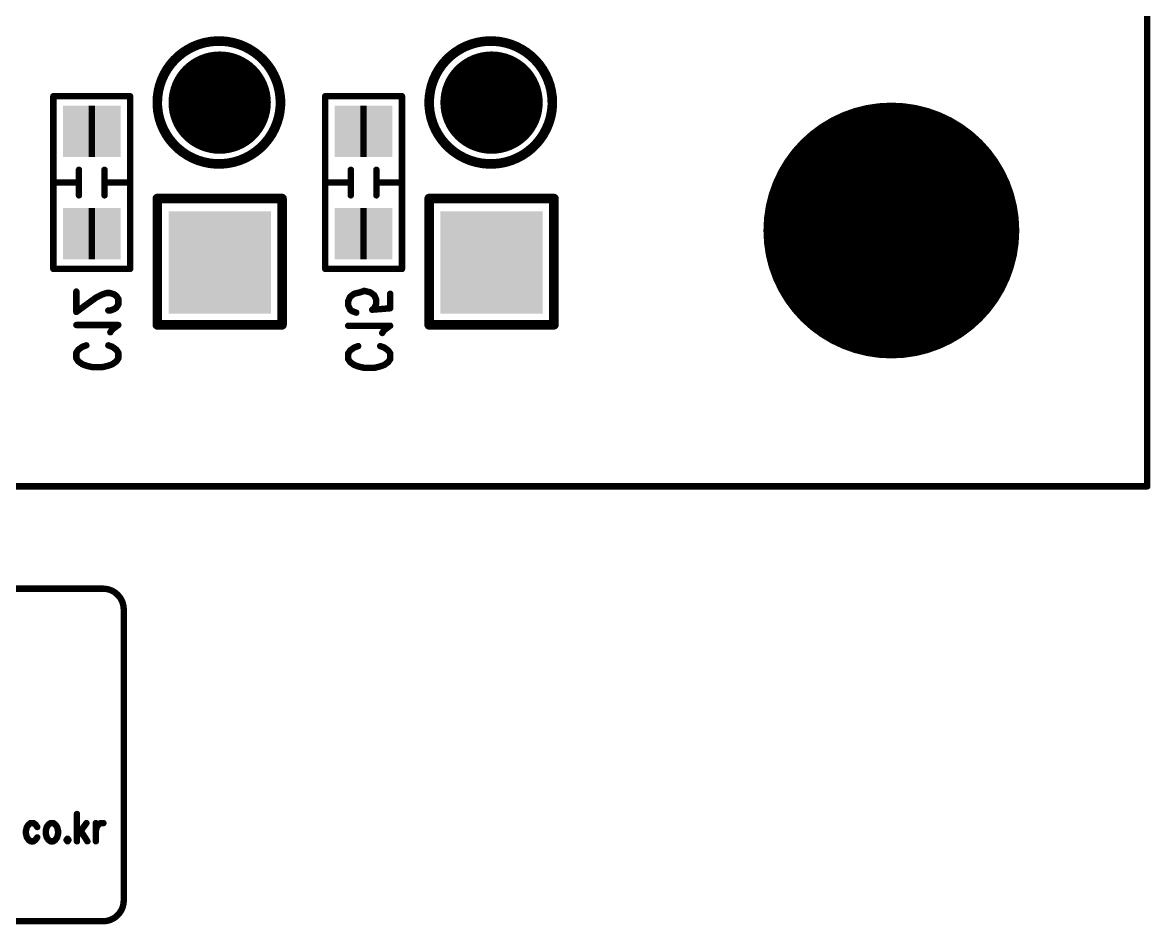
# Model space of a CAD drawing. Extents: x 100 to 144.1, y 93.1 to 144.1.
# Drawn here: x 126.42 to 144.05, y 93.15 to 107.25 of the extents above; entities that cross this region are included whole.
import ezdxf

# ---------------------------------------------------------------- set-up
doc = ezdxf.new("R2010")
doc.units = 0
doc.layers.get('0').update_dxf_attribs({"linetype": 'CONTINUOUS'})
doc.layers.add('MASK-BOTTOM_PHO', color=5, linetype='CONTINUOUS')
doc.layers.add('SILK-BOTTOM_PHO', color=14, linetype='CONTINUOUS')

# ---------------------------------------------------------------- blocks, each defined once
blk = doc.blocks.new('SQUARE_28')
blk.add_solid([(0.799972, 0.799972), (0.799972, -0.799972), (-0.799972, 0.799972), (-0.799972, -0.799972)])
blk = doc.blocks.new('ROUND_32')
at = {"const_width": 1.999996}
blk.add_lwpolyline([(-0.999998, 0, 1), (0.999998, 0, 1)], format="xyb", close=True, dxfattribs=at)
blk = doc.blocks.new('ROUND_49')
at = {"const_width": 0.799972}
blk.add_lwpolyline([(-0.399986, 0, 1), (0.399986, 0, 1)], format="xyb", close=True, dxfattribs=at)
blk = doc.blocks.new('ROUND_1')
at = {"const_width": 0.050038}
blk.add_lwpolyline([(-0.025018, 0, 1), (0.025018, 0, 1)], format="xyb", close=True, dxfattribs=at)
blk = doc.blocks.new('SQUARE_165')
blk.add_solid([(0.40005, 0.40005), (0.40005, -0.40005), (-0.40005, 0.40005), (-0.40005, -0.40005)])
blk = doc.blocks.new('ROUND_61')
at = {"const_width": 0.075056}
blk.add_lwpolyline([(-0.037528, 0, 1), (0.037528, 0, 1)], format="xyb", close=True, dxfattribs=at)

msp = doc.modelspace()

# ---------------------------------------------------------------- linework, layer by layer
at = {"layer": 'MASK-BOTTOM_PHO'}
for points, const_width in [([(143.999966, 100.000054), (143.999966, 143.999966)], 0.100076), ([(127.54991, 105.549954), (127.450088, 105.549954)], 0.8001), ([(131.800092, 105.549954), (131.700016, 105.549954)], 0.8001), ([(127.54991, 103.950008), (127.450088, 103.950008)], 0.8001), ([(131.800092, 103.950008), (131.700016, 103.950008)], 0.8001), ([(100.000054, 100.000054), (143.999966, 100.000054)], 0.100076), ([(127.674878, 98.400108), (100.374958, 98.400108)], 0.100076), ([(127.999998, 93.525086), (127.999998, 98.074988)], 0.100076), ([(127.268986, 94.87662), (127.268986, 94.4499)], 0.100076), ([(126.486158, 94.67342), (126.471172, 94.61246)], 0.100076), ([(126.515622, 94.71406), (126.486158, 94.67342)], 0.100076), ([(126.545086, 94.73438), (126.515622, 94.71406)], 0.100076), ([(126.589536, 94.73438), (126.545086, 94.73438)], 0.100076), ([(126.619, 94.71406), (126.589536, 94.73438)], 0.100076), ([(126.648464, 94.67342), (126.619, 94.71406)], 0.100076), ([(126.796292, 94.67342), (126.78156, 94.61246)], 0.100076), ([(126.825756, 94.71406), (126.796292, 94.67342)], 0.100076), ([(126.855474, 94.73438), (126.825756, 94.71406)], 0.100076), ([(126.89967, 94.73438), (126.855474, 94.73438)], 0.100076), ([(126.929134, 94.71406), (126.89967, 94.73438)], 0.100076), ([(126.958852, 94.67342), (126.929134, 94.71406)], 0.100076), ([(126.973584, 94.61246), (126.958852, 94.67342)], 0.100076), ([(127.416814, 94.73438), (127.268986, 94.53118)], 0.100076), ([(127.564388, 94.73438), (127.564388, 94.4499)], 0.100076), ([(127.564388, 94.61246), (127.57912, 94.67342)], 0.100076), ([(127.57912, 94.67342), (127.608838, 94.71406)], 0.100076), ([(127.608838, 94.71406), (127.638302, 94.73438)], 0.100076), ([(127.638302, 94.73438), (127.682752, 94.73438)], 0.100076), ([(126.471172, 94.61246), (126.471172, 94.57182)], 0.100076), ([(126.471172, 94.57182), (126.486158, 94.51086)], 0.100076), ([(126.486158, 94.51086), (126.515622, 94.47022)], 0.100076), ([(126.515622, 94.47022), (126.545086, 94.4499)], 0.100076), ([(126.589536, 94.4499), (126.619, 94.47022)], 0.100076), ([(126.619, 94.47022), (126.648464, 94.51086)], 0.100076), ([(126.78156, 94.61246), (126.78156, 94.57182)], 0.100076), ([(126.78156, 94.57182), (126.796292, 94.51086)], 0.100076), ([(126.796292, 94.51086), (126.825756, 94.47022)], 0.100076), ([(126.825756, 94.47022), (126.855474, 94.4499)], 0.100076), ([(126.89967, 94.4499), (126.929134, 94.47022)], 0.100076), ([(126.929134, 94.47022), (126.958852, 94.51086)], 0.100076), ([(126.958852, 94.51086), (126.973584, 94.57182)], 0.100076), ([(126.973584, 94.57182), (126.973584, 94.61246)], 0.100076), ([(127.121412, 94.49054), (127.106426, 94.47022)], 0.100076), ([(127.106426, 94.47022), (127.121412, 94.4499)], 0.100076), ([(127.136144, 94.47022), (127.121412, 94.49054)], 0.100076), ([(127.121412, 94.4499), (127.136144, 94.47022)], 0.100076), ([(127.328168, 94.61246), (127.431546, 94.4499)], 0.100076), ([(126.545086, 94.4499), (126.589536, 94.4499)], 0.100076), ([(126.855474, 94.4499), (126.89967, 94.4499)], 0.100076), ([(100.374958, 93.199966), (127.674878, 93.199966)], 0.100076)]:
    msp.add_lwpolyline(points, dxfattribs=dict(at, const_width=const_width))
at = {"layer": 'MASK-BOTTOM_PHO', "const_width": 0.100076}
for points in [[(127.999998, 98.074988, 0.4142136), (127.674878, 98.400108)], [(127.674878, 93.199966, 0.4142136), (127.999998, 93.525086)]]:
    msp.add_lwpolyline(points, format="xyb", dxfattribs=at)
at = {"layer": 'SILK-BOTTOM_PHO'}
for points, const_width in [([(143.999966, 100.000054), (143.999966, 143.999966)], 0.100076), ([(126.899924, 106.100118), (126.899924, 103.400098)], 0.100076), ([(128.100074, 106.100118), (126.899924, 106.100118)], 0.100076), ([(128.100074, 103.400098), (128.100074, 106.100118)], 0.100076), ([(131.150106, 106.100118), (131.150106, 103.400098)], 0.100076), ([(132.350002, 106.100118), (131.150106, 106.100118)], 0.100076), ([(132.350002, 103.400098), (132.350002, 106.100118)], 0.100076), ([(127.299974, 104.950006), (127.299974, 104.549956)], 0.100076), ([(127.700024, 104.950006), (127.700024, 104.549956)], 0.100076), ([(131.549902, 104.950006), (131.549902, 104.549956)], 0.100076), ([(131.949952, 104.950006), (131.949952, 104.549956)], 0.100076), ([(126.899924, 104.750108), (127.299974, 104.750108)], 0.100076), ([(128.100074, 104.750108), (127.700024, 104.750108)], 0.100076), ([(131.150106, 104.750108), (131.549902, 104.750108)], 0.100076), ([(132.350002, 104.750108), (131.949952, 104.750108)], 0.100076), ([(130.474974, 104.499918), (128.525016, 104.499918)], 0.150114), ([(128.525016, 104.499918), (128.525016, 103.775002)], 0.150114), ([(130.474974, 102.525068), (130.474974, 104.499918)], 0.150114), ([(134.724902, 104.499918), (132.774944, 104.499918)], 0.150114), ([(132.774944, 104.499918), (132.774944, 103.775002)], 0.150114), ([(134.724902, 102.525068), (134.724902, 104.499918)], 0.150114), ([(128.525016, 103.849932), (128.525016, 102.525068)], 0.150114), ([(132.774944, 103.849932), (132.774944, 102.525068)], 0.150114), ([(126.899924, 103.400098), (128.100074, 103.400098)], 0.100076), ([(131.150106, 103.400098), (132.350002, 103.400098)], 0.100076), ([(127.259334, 102.727252), (127.259334, 103.045514)], 0.100076), ([(127.571754, 102.954582), (127.259334, 102.727252)], 0.100076), ([(127.665734, 103.000048), (127.571754, 102.954582)], 0.100076), ([(127.728218, 103.022654), (127.665734, 103.000048)], 0.100076), ([(127.790702, 103.022654), (127.728218, 103.022654)], 0.100076), ([(127.853186, 103.000048), (127.790702, 103.022654)], 0.100076), ([(127.884428, 102.977188), (127.853186, 103.000048)], 0.100076), ([(127.91567, 102.931722), (127.884428, 102.977188)], 0.100076), ([(127.91567, 102.84079), (127.91567, 102.931722)], 0.100076), ([(131.540504, 102.966012), (131.509262, 102.897686)], 0.100076), ([(131.603242, 103.011478), (131.540504, 102.966012)], 0.100076), ([(131.696968, 103.034084), (131.603242, 103.011478)], 0.100076), ([(131.759452, 103.056944), (131.696968, 103.034084)], 0.100076), ([(131.853178, 103.034084), (131.759452, 103.056944)], 0.100076), ([(131.915662, 102.988618), (131.853178, 103.034084)], 0.100076), ([(131.946904, 102.920546), (131.915662, 102.988618)], 0.100076), ([(131.946904, 102.85222), (131.946904, 102.920546)], 0.100076), ([(132.165598, 103.011478), (132.165598, 102.784148)], 0.100076), ([(127.75946, 102.750112), (127.790702, 102.750112)], 0.100076), ([(127.790702, 102.750112), (127.853186, 102.772718)], 0.100076), ([(127.853186, 102.772718), (127.884428, 102.795578)], 0.100076), ([(127.884428, 102.795578), (127.91567, 102.84079)], 0.100076), ([(131.509262, 102.897686), (131.509262, 102.829614)], 0.100076), ([(131.509262, 102.829614), (131.540504, 102.761288)], 0.100076), ([(131.540504, 102.761288), (131.572, 102.738682)], 0.100076), ([(132.165598, 102.784148), (131.88442, 102.761288)], 0.100076), ([(131.88442, 102.761288), (131.915662, 102.784148)], 0.100076), ([(131.915662, 102.784148), (131.946904, 102.85222)], 0.100076), ([(131.572, 102.738682), (131.634484, 102.715822)], 0.100076), ([(127.91567, 102.522782), (127.259334, 102.522782)], 0.100076), ([(127.790702, 102.40899), (127.821944, 102.454456)], 0.100076), ([(127.821944, 102.454456), (127.91567, 102.522782)], 0.100076), ([(128.525016, 102.525068), (130.474974, 102.525068)], 0.150114), ([(132.165598, 102.511352), (131.509262, 102.511352)], 0.100076), ([(132.04063, 102.397814), (132.071872, 102.44328)], 0.100076), ([(132.071872, 102.44328), (132.165598, 102.511352)], 0.100076), ([(132.774944, 102.525068), (134.724902, 102.525068)], 0.150114), ([(127.259334, 102.090982), (127.290576, 102.136448)], 0.100076), ([(127.259334, 102.00005), (127.259334, 102.090982)], 0.100076), ([(127.290576, 102.136448), (127.35306, 102.181914)], 0.100076), ([(127.35306, 102.181914), (127.415544, 102.20452)], 0.100076), ([(127.75946, 102.20452), (127.821944, 102.181914)], 0.100076), ([(127.821944, 102.181914), (127.884428, 102.136448)], 0.100076), ([(127.884428, 102.136448), (127.91567, 102.090982)], 0.100076), ([(127.91567, 102.090982), (127.91567, 102.00005)], 0.100076), ([(131.509262, 102.079552), (131.540504, 102.125018)], 0.100076), ([(131.509262, 101.98862), (131.509262, 102.079552)], 0.100076), ([(131.540504, 102.125018), (131.603242, 102.170484)], 0.100076), ([(131.603242, 102.170484), (131.665726, 102.19309)], 0.100076), ([(132.009388, 102.19309), (132.071872, 102.170484)], 0.100076), ([(132.071872, 102.170484), (132.134356, 102.125018)], 0.100076), ([(132.134356, 102.125018), (132.165598, 102.079552)], 0.100076), ([(132.165598, 102.079552), (132.165598, 101.98862)], 0.100076), ([(127.290576, 101.954584), (127.259334, 102.00005)], 0.100076), ([(127.35306, 101.909118), (127.290576, 101.954584)], 0.100076), ([(127.415544, 101.886258), (127.35306, 101.909118)], 0.100076), ([(127.50927, 101.863652), (127.415544, 101.886258)], 0.100076), ([(127.665734, 101.863652), (127.50927, 101.863652)], 0.100076), ([(127.75946, 101.886258), (127.665734, 101.863652)], 0.100076), ([(127.821944, 101.909118), (127.75946, 101.886258)], 0.100076), ([(127.884428, 101.954584), (127.821944, 101.909118)], 0.100076), ([(127.91567, 102.00005), (127.884428, 101.954584)], 0.100076), ([(131.540504, 101.943154), (131.509262, 101.98862)], 0.100076), ([(131.603242, 101.897688), (131.540504, 101.943154)], 0.100076), ([(131.665726, 101.875082), (131.603242, 101.897688)], 0.100076), ([(131.759452, 101.852222), (131.665726, 101.875082)], 0.100076), ([(132.009388, 101.875082), (131.915662, 101.852222)], 0.100076), ([(132.071872, 101.897688), (132.009388, 101.875082)], 0.100076), ([(132.134356, 101.943154), (132.071872, 101.897688)], 0.100076), ([(132.165598, 101.98862), (132.134356, 101.943154)], 0.100076), ([(131.915662, 101.852222), (131.759452, 101.852222)], 0.100076), ([(100.000054, 100.000054), (143.999966, 100.000054)], 0.100076), ([(127.674878, 98.400108), (100.374958, 98.400108)], 0.100076), ([(127.999998, 93.525086), (127.999998, 98.074988)], 0.100076), ([(127.268986, 94.87662), (127.268986, 94.4499)], 0.100076), ([(126.486158, 94.67342), (126.471172, 94.61246)], 0.100076), ([(126.515622, 94.71406), (126.486158, 94.67342)], 0.100076), ([(126.545086, 94.73438), (126.515622, 94.71406)], 0.100076), ([(126.589536, 94.73438), (126.545086, 94.73438)], 0.100076), ([(126.619, 94.71406), (126.589536, 94.73438)], 0.100076), ([(126.648464, 94.67342), (126.619, 94.71406)], 0.100076), ([(126.796292, 94.67342), (126.78156, 94.61246)], 0.100076), ([(126.825756, 94.71406), (126.796292, 94.67342)], 0.100076), ([(126.855474, 94.73438), (126.825756, 94.71406)], 0.100076), ([(126.89967, 94.73438), (126.855474, 94.73438)], 0.100076), ([(126.929134, 94.71406), (126.89967, 94.73438)], 0.100076), ([(126.958852, 94.67342), (126.929134, 94.71406)], 0.100076), ([(126.973584, 94.61246), (126.958852, 94.67342)], 0.100076), ([(127.416814, 94.73438), (127.268986, 94.53118)], 0.100076), ([(127.564388, 94.73438), (127.564388, 94.4499)], 0.100076), ([(127.564388, 94.61246), (127.57912, 94.67342)], 0.100076), ([(127.57912, 94.67342), (127.608838, 94.71406)], 0.100076), ([(127.608838, 94.71406), (127.638302, 94.73438)], 0.100076), ([(127.638302, 94.73438), (127.682752, 94.73438)], 0.100076), ([(126.471172, 94.61246), (126.471172, 94.57182)], 0.100076), ([(126.471172, 94.57182), (126.486158, 94.51086)], 0.100076), ([(126.486158, 94.51086), (126.515622, 94.47022)], 0.100076), ([(126.515622, 94.47022), (126.545086, 94.4499)], 0.100076), ([(126.589536, 94.4499), (126.619, 94.47022)], 0.100076), ([(126.619, 94.47022), (126.648464, 94.51086)], 0.100076), ([(126.78156, 94.61246), (126.78156, 94.57182)], 0.100076), ([(126.78156, 94.57182), (126.796292, 94.51086)], 0.100076), ([(126.796292, 94.51086), (126.825756, 94.47022)], 0.100076), ([(126.825756, 94.47022), (126.855474, 94.4499)], 0.100076), ([(126.89967, 94.4499), (126.929134, 94.47022)], 0.100076), ([(126.929134, 94.47022), (126.958852, 94.51086)], 0.100076), ([(126.958852, 94.51086), (126.973584, 94.57182)], 0.100076), ([(126.973584, 94.57182), (126.973584, 94.61246)], 0.100076), ([(127.121412, 94.49054), (127.106426, 94.47022)], 0.100076), ([(127.106426, 94.47022), (127.121412, 94.4499)], 0.100076), ([(127.136144, 94.47022), (127.121412, 94.49054)], 0.100076), ([(127.121412, 94.4499), (127.136144, 94.47022)], 0.100076), ([(127.328168, 94.61246), (127.431546, 94.4499)], 0.100076), ([(126.545086, 94.4499), (126.589536, 94.4499)], 0.100076), ([(126.855474, 94.4499), (126.89967, 94.4499)], 0.100076), ([(100.374958, 93.199966), (127.674878, 93.199966)], 0.100076)]:
    msp.add_lwpolyline(points, dxfattribs=dict(at, const_width=const_width))
for points, const_width in [([(130.450082, 105.999026, 1.000792), (128.525016, 106.00055)], 0.150114), ([(134.70001, 105.999026, 1.000792), (132.774944, 106.00055)], 0.150114), ([(128.525016, 106.046016, 1.0454787), (130.449828, 106.047794)], 0.150114), ([(132.774944, 106.046016, 1.0454509), (134.70001, 106.047794)], 0.150114), ([(127.999998, 98.074988, 0.4142136), (127.674878, 98.400108)], 0.100076), ([(127.674878, 93.199966, 0.4142136), (127.999998, 93.525086)], 0.100076)]:
    msp.add_lwpolyline(points, format="xyb", dxfattribs=dict(at, const_width=const_width))

# ---------------------------------------------------------------- block references
at = {"layer": 'MASK-BOTTOM_PHO'}
for name, p in [('ROUND_49', (129.500122, 106.000042)), ('ROUND_49', (133.75005, 106.000042)), ('ROUND_32', (139.999974, 104.000046)), ('SQUARE_165', (127.450088, 105.549954)), ('SQUARE_165', (127.54991, 105.549954)), ('SQUARE_165', (131.700016, 105.549954)), ('SQUARE_165', (131.800092, 105.549954)), ('SQUARE_165', (127.450088, 103.950008)), ('SQUARE_165', (127.54991, 103.950008)), ('SQUARE_28', (129.500122, 103.49992)), ('SQUARE_165', (131.700016, 103.950008)), ('SQUARE_165', (131.800092, 103.950008)), ('SQUARE_28', (133.75005, 103.49992)), ('ROUND_1', (143.999966, 100.000054)), ('ROUND_1', (127.674878, 98.400108)), ('ROUND_1', (127.674878, 98.400108)), ('ROUND_1', (127.999998, 98.074988)), ('ROUND_1', (127.999998, 98.074988)), ('ROUND_1', (127.268986, 94.87662)), ('ROUND_1', (126.486158, 94.67342)), ('ROUND_1', (126.515622, 94.71406)), ('ROUND_1', (126.545086, 94.73438)), ('ROUND_1', (126.589536, 94.73438)), ('ROUND_1', (126.619, 94.71406)), ('ROUND_1', (126.648464, 94.67342)), ('ROUND_1', (126.796292, 94.67342)), ('ROUND_1', (126.825756, 94.71406)), ('ROUND_1', (126.855474, 94.73438)), ('ROUND_1', (126.855474, 94.73438)), ('ROUND_1', (126.89967, 94.73438)), ('ROUND_1', (126.929134, 94.71406)), ('ROUND_1', (126.958852, 94.67342)), ('ROUND_1', (127.416814, 94.73438)), ('ROUND_1', (127.564388, 94.73438)), ('ROUND_1', (127.57912, 94.67342)), ('ROUND_1', (127.57912, 94.67342)), ('ROUND_1', (127.608838, 94.71406)), ('ROUND_1', (127.638302, 94.73438)), ('ROUND_1', (127.682752, 94.73438)), ('ROUND_1', (126.471172, 94.61246)), ('ROUND_1', (126.471172, 94.57182)), ('ROUND_1', (126.486158, 94.51086)), ('ROUND_1', (126.515622, 94.47022)), ('ROUND_1', (126.619, 94.47022)), ('ROUND_1', (126.648464, 94.51086)), ('ROUND_1', (126.78156, 94.61246)), ('ROUND_1', (126.78156, 94.57182)), ('ROUND_1', (126.796292, 94.51086)), ('ROUND_1', (126.825756, 94.47022)), ('ROUND_1', (126.929134, 94.47022)), ('ROUND_1', (126.958852, 94.51086)), ('ROUND_1', (126.973584, 94.61246)), ('ROUND_1', (126.973584, 94.57182)), ('ROUND_1', (127.106426, 94.47022)), ('ROUND_1', (127.121412, 94.49054)), ('ROUND_1', (127.121412, 94.49054)), ('ROUND_1', (127.136144, 94.47022)), ('ROUND_1', (127.268986, 94.53118)), ('ROUND_1', (127.328168, 94.61246)), ('ROUND_1', (127.564388, 94.61246)), ('ROUND_1', (126.545086, 94.4499)), ('ROUND_1', (126.589536, 94.4499)), ('ROUND_1', (126.855474, 94.4499)), ('ROUND_1', (126.89967, 94.4499)), ('ROUND_1', (127.121412, 94.4499)), ('ROUND_1', (127.268986, 94.4499)), ('ROUND_1', (127.431546, 94.4499)), ('ROUND_1', (127.564388, 94.4499)), ('ROUND_1', (127.999998, 93.525086)), ('ROUND_1', (127.999998, 93.525086)), ('ROUND_1', (127.674878, 93.199966)), ('ROUND_1', (127.674878, 93.199966))]:
    msp.add_blockref(name, p, dxfattribs=at)
at = {"layer": 'SILK-BOTTOM_PHO'}
for name, p in [('ROUND_1', (126.899924, 106.100118)), ('ROUND_1', (126.899924, 106.100118)), ('ROUND_1', (128.100074, 106.100118)), ('ROUND_1', (131.150106, 106.100118)), ('ROUND_1', (131.150106, 106.100118)), ('ROUND_1', (132.350002, 106.100118)), ('ROUND_61', (128.525016, 106.046016)), ('ROUND_61', (128.525016, 106.00055)), ('ROUND_61', (130.449828, 106.047794)), ('ROUND_61', (130.450082, 105.999026)), ('ROUND_61', (132.774944, 106.046016)), ('ROUND_61', (132.774944, 106.00055)), ('ROUND_61', (134.70001, 106.047794)), ('ROUND_61', (134.70001, 105.999026)), ('ROUND_1', (127.299974, 104.950006)), ('ROUND_1', (127.700024, 104.950006)), ('ROUND_1', (131.549902, 104.950006)), ('ROUND_1', (131.949952, 104.950006)), ('ROUND_1', (126.899924, 104.750108)), ('ROUND_1', (127.299974, 104.750108)), ('ROUND_1', (127.700024, 104.750108)), ('ROUND_1', (128.100074, 104.750108)), ('ROUND_1', (131.150106, 104.750108)), ('ROUND_1', (131.549902, 104.750108)), ('ROUND_1', (131.949952, 104.750108)), ('ROUND_1', (132.350002, 104.750108)), ('ROUND_1', (127.299974, 104.549956)), ('ROUND_1', (127.700024, 104.549956)), ('ROUND_61', (128.525016, 104.499918)), ('ROUND_61', (130.474974, 104.499918)), ('ROUND_1', (131.549902, 104.549956)), ('ROUND_1', (131.949952, 104.549956)), ('ROUND_61', (132.774944, 104.499918)), ('ROUND_61', (134.724902, 104.499918)), ('ROUND_61', (128.525016, 103.849932)), ('ROUND_61', (128.525016, 103.775002)), ('ROUND_61', (132.774944, 103.849932)), ('ROUND_61', (132.774944, 103.775002)), ('ROUND_1', (126.899924, 103.400098)), ('ROUND_1', (128.100074, 103.400098)), ('ROUND_1', (131.150106, 103.400098)), ('ROUND_1', (132.350002, 103.400098)), ('ROUND_1', (127.259334, 103.045514)), ('ROUND_1', (127.571754, 102.954582)), ('ROUND_1', (127.665734, 103.000048)), ('ROUND_1', (127.728218, 103.022654)), ('ROUND_1', (127.790702, 103.022654)), ('ROUND_1', (127.853186, 103.000048)), ('ROUND_1', (127.884428, 102.977188)), ('ROUND_1', (127.91567, 102.931722)), ('ROUND_1', (131.540504, 102.966012)), ('ROUND_1', (131.603242, 103.011478)), ('ROUND_1', (131.696968, 103.034084)), ('ROUND_1', (131.759452, 103.056944)), ('ROUND_1', (131.853178, 103.034084)), ('ROUND_1', (131.915662, 102.988618)), ('ROUND_1', (131.946904, 102.920546)), ('ROUND_1', (132.165598, 103.011478)), ('ROUND_1', (127.75946, 102.750112)), ('ROUND_1', (127.790702, 102.750112)), ('ROUND_1', (127.853186, 102.772718)), ('ROUND_1', (127.884428, 102.795578)), ('ROUND_1', (127.91567, 102.84079)), ('ROUND_1', (131.509262, 102.897686)), ('ROUND_1', (131.509262, 102.829614)), ('ROUND_1', (131.540504, 102.761288)), ('ROUND_1', (131.88442, 102.761288)), ('ROUND_1', (131.915662, 102.784148)), ('ROUND_1', (131.946904, 102.85222)), ('ROUND_1', (132.165598, 102.784148)), ('ROUND_1', (127.259334, 102.727252)), ('ROUND_1', (131.572, 102.738682)), ('ROUND_1', (131.634484, 102.715822)), ('ROUND_1', (127.259334, 102.522782)), ('ROUND_1', (127.790702, 102.40899)), ('ROUND_1', (127.821944, 102.454456)), ('ROUND_1', (127.91567, 102.522782)), ('ROUND_61', (128.525016, 102.525068)), ('ROUND_61', (130.474974, 102.525068)), ('ROUND_1', (131.509262, 102.511352)), ('ROUND_1', (132.04063, 102.397814)), ('ROUND_1', (132.071872, 102.44328)), ('ROUND_1', (132.165598, 102.511352)), ('ROUND_61', (132.774944, 102.525068)), ('ROUND_61', (134.724902, 102.525068)), ('ROUND_1', (127.259334, 102.090982)), ('ROUND_1', (127.290576, 102.136448)), ('ROUND_1', (127.35306, 102.181914)), ('ROUND_1', (127.415544, 102.20452)), ('ROUND_1', (127.75946, 102.20452)), ('ROUND_1', (127.821944, 102.181914)), ('ROUND_1', (127.884428, 102.136448)), ('ROUND_1', (127.91567, 102.090982)), ('ROUND_1', (131.509262, 102.079552)), ('ROUND_1', (131.540504, 102.125018)), ('ROUND_1', (131.603242, 102.170484)), ('ROUND_1', (131.665726, 102.19309)), ('ROUND_1', (132.009388, 102.19309)), ('ROUND_1', (132.071872, 102.170484)), ('ROUND_1', (132.134356, 102.125018)), ('ROUND_1', (132.165598, 102.079552)), ('ROUND_1', (127.259334, 102.00005)), ('ROUND_1', (127.290576, 101.954584)), ('ROUND_1', (127.35306, 101.909118)), ('ROUND_1', (127.415544, 101.886258)), ('ROUND_1', (127.50927, 101.863652)), ('ROUND_1', (127.665734, 101.863652)), ('ROUND_1', (127.75946, 101.886258)), ('ROUND_1', (127.821944, 101.909118)), ('ROUND_1', (127.884428, 101.954584)), ('ROUND_1', (127.91567, 102.00005)), ('ROUND_1', (131.509262, 101.98862)), ('ROUND_1', (131.540504, 101.943154)), ('ROUND_1', (131.603242, 101.897688)), ('ROUND_1', (131.665726, 101.875082)), ('ROUND_1', (132.009388, 101.875082)), ('ROUND_1', (132.071872, 101.897688)), ('ROUND_1', (132.134356, 101.943154)), ('ROUND_1', (132.165598, 101.98862)), ('ROUND_1', (131.759452, 101.852222)), ('ROUND_1', (131.915662, 101.852222)), ('ROUND_1', (143.999966, 100.000054)), ('ROUND_1', (127.674878, 98.400108)), ('ROUND_1', (127.674878, 98.400108)), ('ROUND_1', (127.999998, 98.074988)), ('ROUND_1', (127.999998, 98.074988)), ('ROUND_1', (127.268986, 94.87662)), ('ROUND_1', (126.486158, 94.67342)), ('ROUND_1', (126.515622, 94.71406)), ('ROUND_1', (126.545086, 94.73438)), ('ROUND_1', (126.589536, 94.73438)), ('ROUND_1', (126.619, 94.71406)), ('ROUND_1', (126.648464, 94.67342)), ('ROUND_1', (126.796292, 94.67342)), ('ROUND_1', (126.825756, 94.71406)), ('ROUND_1', (126.855474, 94.73438)), ('ROUND_1', (126.855474, 94.73438)), ('ROUND_1', (126.89967, 94.73438)), ('ROUND_1', (126.929134, 94.71406)), ('ROUND_1', (126.958852, 94.67342)), ('ROUND_1', (127.416814, 94.73438)), ('ROUND_1', (127.564388, 94.73438)), ('ROUND_1', (127.57912, 94.67342)), ('ROUND_1', (127.57912, 94.67342)), ('ROUND_1', (127.608838, 94.71406)), ('ROUND_1', (127.638302, 94.73438)), ('ROUND_1', (127.682752, 94.73438)), ('ROUND_1', (126.471172, 94.61246)), ('ROUND_1', (126.471172, 94.57182)), ('ROUND_1', (126.486158, 94.51086)), ('ROUND_1', (126.515622, 94.47022)), ('ROUND_1', (126.619, 94.47022)), ('ROUND_1', (126.648464, 94.51086)), ('ROUND_1', (126.78156, 94.61246)), ('ROUND_1', (126.78156, 94.57182)), ('ROUND_1', (126.796292, 94.51086)), ('ROUND_1', (126.825756, 94.47022)), ('ROUND_1', (126.929134, 94.47022)), ('ROUND_1', (126.958852, 94.51086)), ('ROUND_1', (126.973584, 94.61246)), ('ROUND_1', (126.973584, 94.57182)), ('ROUND_1', (127.106426, 94.47022)), ('ROUND_1', (127.121412, 94.49054)), ('ROUND_1', (127.121412, 94.49054)), ('ROUND_1', (127.136144, 94.47022)), ('ROUND_1', (127.268986, 94.53118)), ('ROUND_1', (127.328168, 94.61246)), ('ROUND_1', (127.564388, 94.61246)), ('ROUND_1', (126.545086, 94.4499)), ('ROUND_1', (126.589536, 94.4499)), ('ROUND_1', (126.855474, 94.4499)), ('ROUND_1', (126.89967, 94.4499)), ('ROUND_1', (127.121412, 94.4499)), ('ROUND_1', (127.268986, 94.4499)), ('ROUND_1', (127.431546, 94.4499)), ('ROUND_1', (127.564388, 94.4499)), ('ROUND_1', (127.999998, 93.525086)), ('ROUND_1', (127.999998, 93.525086)), ('ROUND_1', (127.674878, 93.199966)), ('ROUND_1', (127.674878, 93.199966))]:
    msp.add_blockref(name, p, dxfattribs=at)

doc.saveas('drawing.dxf')
